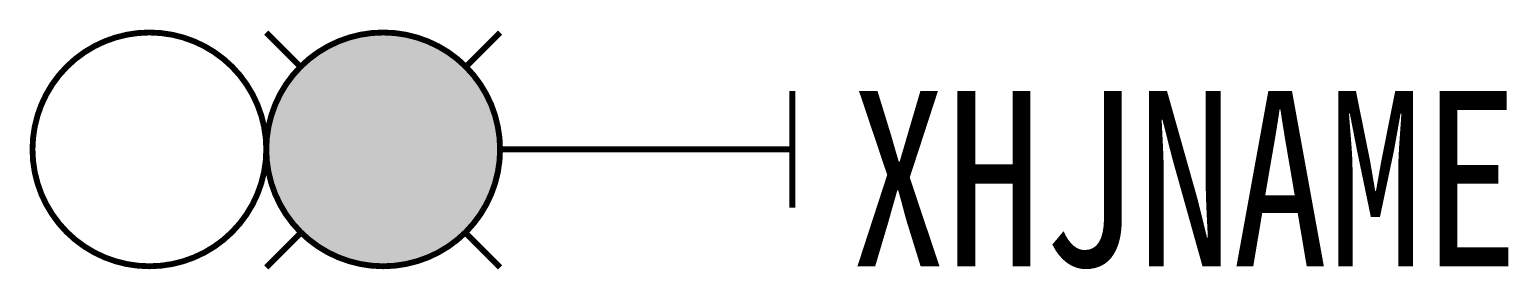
# Model space of a CAD drawing. Header units: inches. Extents: x -13.1 to 12.3, y 3.9 to 8.1.
import ezdxf

# ---------------------------------------------------------------- set-up
doc = ezdxf.new("R2010")
doc.units = ezdxf.units.IN
doc.header["$MEASUREMENT"] = 0
doc.linetypes.add('DASHED2', pattern=[0.375, 0.25, -0.125])
doc.styles.add('HZ', font='SimSun.ttf', dxfattribs={"width": 0.8})

msp = doc.modelspace()

# ---------------------------------------------------------------- linework, layer by layer
at = {"color": 3, "linetype": 'DASHED2', "ltscale": 5, "const_width": 0.1}
msp.add_lwpolyline([(-13, 6, 1), (-9, 6, 1)], format="xyb", close=True, dxfattribs=at)
at = {"color": 1, "const_width": 0.1}
for points in [[(-9, 8), (-8.416, 7.413)], [(-5, 8), (-5.584, 7.413)], [(-8.409, 4.573), (-9, 3.979)], [(-5.591, 4.573), (-5, 3.979)]]:
    msp.add_lwpolyline(points, dxfattribs=at)
at = {"color": 1, "linetype": 'DASHED2', "ltscale": 5, "const_width": 0.1}
msp.add_lwpolyline([(-9, 6, 1), (-5, 6, 1)], format="xyb", close=True, dxfattribs=at)
at = {"color": 1, "const_width": 2}
msp.add_lwpolyline([(-8, 6, 1), (-6, 6, 1)], format="xyb", close=True, dxfattribs=at)
at = {"const_width": 0.1}
for points in [[(0, 7), (0, 5)], [(0, 6), (-5, 6)]]:
    msp.add_lwpolyline(points, dxfattribs=at)

# ---------------------------------------------------------------- texts
at = {"style": 'HZ', "width": 0.8}
msp.add_attdef('XHJNAME', (1, 4), 'S2', height=3, dxfattribs=at)

doc.saveas('drawing.dxf')
